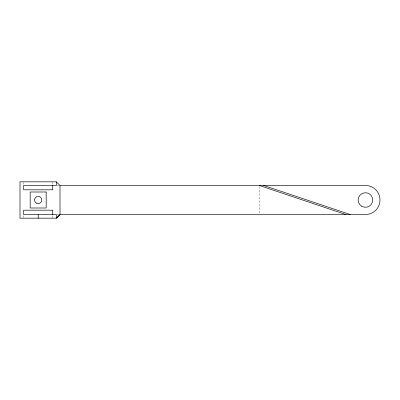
<?xml version="1.0" encoding="UTF-8"?>
<svg xmlns="http://www.w3.org/2000/svg" width="400" height="400" viewBox="0 0 400 400"><rect width="100%" height="100%" fill="white"/><g stroke="black" fill="none" stroke-linecap="round" stroke-linejoin="round"><path stroke-width="0.3" stroke-dasharray="2 1.5" d="M56.975 185.455L58.795 185.455M56.97 214.545L58.79 214.545M259.25 186.69L259.25 213.925M52.725 182.425L52.725 184.24M52.725 215.76L52.725 217.575M23.635 182.425L23.635 184.24M23.635 215.76L23.635 217.575"/><path stroke-width="0.6" d="M56.335 218.18L60 214.545L365.455 214.545A14.545 14.545 0 0 0 380 200A14.545 14.545 0 0 0 365.455 185.455L60.005 185.455L56.365 181.82L20 181.82L20 218.18L56.365 218.18L56.365 214.545L23.635 214.545L23.635 210.18L52.725 210.18L52.725 214.545M56.365 218.18L60.005 214.545L60.005 185.455M263.615 185.455L350.26 214.545M259.25 185.455L345.895 214.545M56.365 181.82L56.365 185.455L23.635 185.455L23.635 189.82L52.725 189.82L52.725 185.455M38.18 214.545L38.18 218.18M46.18 192L30.18 192L30.18 208L46.18 208L46.18 192M36.365 203.15A3.635 3.635 0 0 0 41.82 200A3.635 3.635 0 0 0 36.365 196.85A3.635 3.635 0 0 0 36.365 203.15M361.82 206.3A7.275 7.275 0 0 0 372.725 200A7.275 7.275 0 0 0 361.82 193.7A7.275 7.275 0 0 0 361.82 206.3"/></g></svg>
